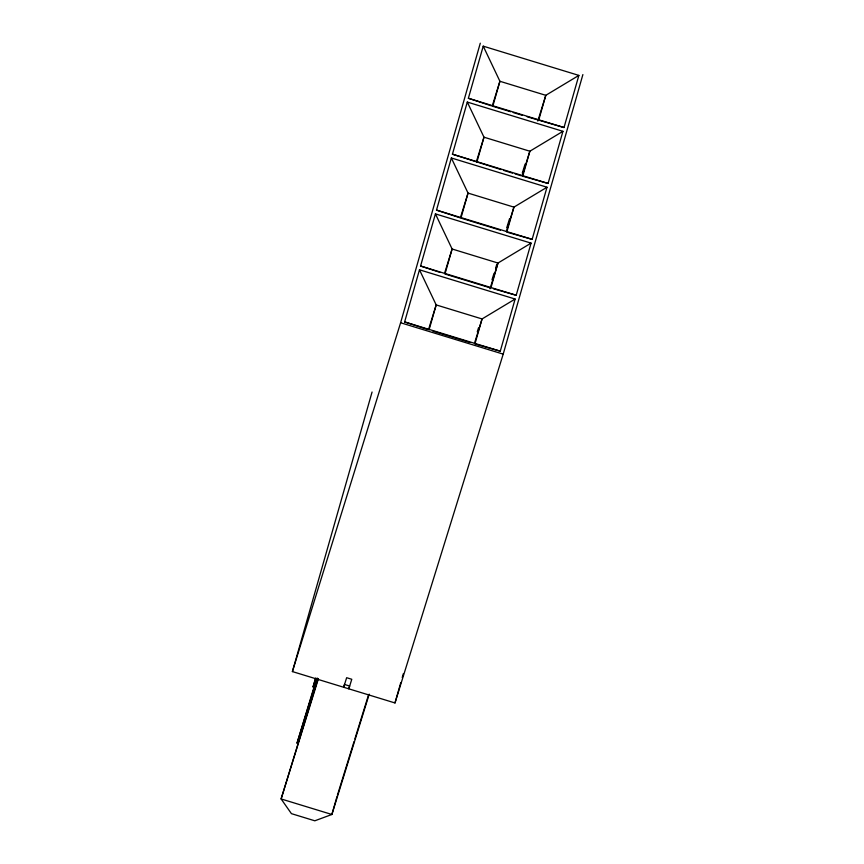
<?xml version="1.0" encoding="UTF-8"?>
<svg xmlns="http://www.w3.org/2000/svg" width="864" height="864" viewBox="0 0 864 864"><rect width="100%" height="100%" fill="white"/><g stroke="black" fill="none" stroke-linecap="round" stroke-linejoin="round"><path stroke-width="1.3" d="M582.887 74.574L503.204 354.121L394.988 702.95L292.399 671.576L372.071 392.018M292.399 671.576L400.615 322.758L480.287 43.2M427.831 329.519L404.633 321.926L419.483 269.806L515.128 299.041L500.278 351.173L474.93 343.958L482.058 318.946L515.128 299.041M440.1 272.408L420.563 266.015L435.424 213.894L531.068 243.13L516.208 295.261L493.398 288.76M451.354 157.982L468.04 193.093L460.922 218.106L436.504 210.103L451.354 157.982L546.998 187.229L532.148 239.35L508.064 232.492M501.066 169.592L452.434 154.192L467.294 102.071L562.939 131.317L548.078 183.438L522.731 176.224L529.859 151.222L562.939 131.317M491.573 105.883L468.374 98.28L483.224 46.159L578.869 75.406L564.008 127.526L527.202 116.802M315.511 678.283L312.984 687.139L315.77 678.175M429.052 329.929L436.18 304.916L419.483 269.806M476.852 162.194L483.98 137.192L467.294 102.071M336.992 796.554L331.884 814.482L314.809 820.8L291.427 813.65L281.113 798.952L317.995 678.618M506.801 232.135L513.929 207.133L546.998 187.229M538.672 120.312L545.8 95.31L578.869 75.406M394.988 702.95L400.777 682.614M402.235 677.527L403.315 673.715M492.728 104.436L499.91 81.281L483.224 46.159M476.399 161.633L483.98 137.192L529.859 151.222L522.277 175.662M316.57 678.64L296.968 743.321L317.228 678.035M460.858 216.259L468.04 193.093L513.929 207.133L506.336 231.574M318.449 678.629L281.113 798.952L331.884 814.482L369.22 694.148M444.528 273.456L452.11 249.005L435.424 213.894M428.987 328.082L436.18 304.916L482.058 318.946L474.466 343.397M537.808 121.046L545.8 95.31L499.91 81.281L492.793 106.283L510.635 111.737M522.299 173.07L525.096 164.063M506.768 227.696L509.555 218.689M492.026 279.742L494.024 273.316M495.623 268.164L496.822 264.298M490.007 288.77L497.988 263.034L531.068 243.13M477.295 331.798L478.483 327.931M337.392 795.269L354.067 741.506M354.866 738.947L368.366 695.423M468.374 98.28L564.008 127.526M513.184 112.514L522.104 115.247M452.434 154.192L548.078 183.438M503.615 170.381L512.536 173.102M515.084 173.88L521.456 175.835M436.504 210.103L532.148 239.35M462.197 218.495L500.429 230.18M420.563 266.015L516.208 295.261M404.633 321.926L500.278 351.173M432.875 331.096L469.832 342.392M400.615 322.758L503.204 354.121M452.11 249.005L444.982 274.018L490.86 288.047L497.988 263.034L452.11 249.005M344.488 684.461L343.688 687.258L346.648 677.711L351.778 679.277L348.818 688.824L349.618 686.038L344.488 684.461"/></g></svg>
